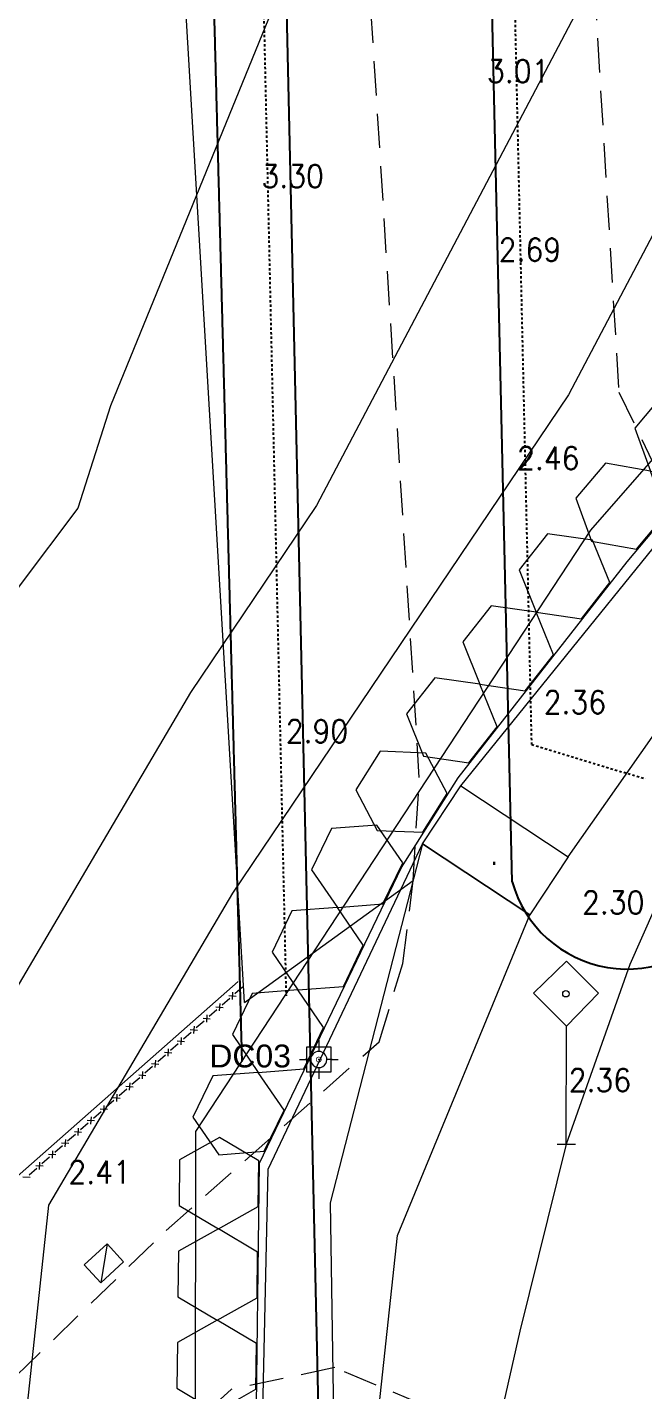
# Model space of a CAD drawing. Header units: millimetres. Extents: x 583747 to 597033, y 2304962 to 2309584.
# Drawn here: x 595540.6 to 595567.6, y 2307249.5 to 2307309.2 of the extents above; entities that cross this region are included whole.
import ezdxf
from ezdxf.enums import TextEntityAlignment as Align
from ezdxf.xclip import XClip

# ---------------------------------------------------------------- set-up
doc = ezdxf.new("R2010")
doc.units = ezdxf.units.MM
doc.header["$XCLIPFRAME"] = 0
doc.linetypes.add('DASHDOT', pattern=[1, 0.5, -0.25, 0, -0.25])
doc.linetypes.add('{Long Duong}', pattern=[2.3, 1.5, -0.8])
for name, color, linetype, lineweight in [('00_nen', 8, 'Continuous', 5), ('Code Cao do', 7, 'Continuous', 0), ('Duong RG Thua', 7, 'Continuous', 0), ('Ghi chu nha', 7, 'Continuous', 0), ('Ghi chu SH diem do cao', 7, 'Continuous', 0), ('KT-DV2', 7, 'Continuous', 15), ('KT-NEN', 7, 'Continuous', 0), ('Level 63', 7, 'Continuous', 0), ('Long Duong_ Phan Cach chat lieu rair mat', 7, 'Continuous', 0), ('Nen dc cb Hong bang', 253, 'Continuous', 60)]:
    doc.layers.add(name, color=color, linetype=linetype, lineweight=lineweight)
doc.layers.add('A-PLOT LINE', color=6, linetype='DASHDOT')
doc.layers.add('AFP-KERB-LINE', color=2, linetype='Continuous')
doc.styles.add('ghicu', font='', dxfattribs={"width": 0.8, "height": 1})
doc.styles.add('Style-.VnArial', font='')
doc.styles.add('Style-STANDARD', font='STANDARD.shx')
doc.styles.get('ghicu').set_extended_font_data('.VnArial')
doc.styles.get('Style-.VnArial').set_extended_font_data('.VnArial')

# ---------------------------------------------------------------- blocks, each defined once
blk = doc.blocks.new('nen dc cb Hong bang')
at = {"layer": '00_nen', "color": 0, "linetype": 'ByBlock', "lineweight": -2}
blk.add_line((-177.383, 38.96, -62.12), (-176.631, 39.234, -62.12), dxfattribs=at)
at = {"layer": '00_nen', "color": 0, "linetype": 'ByBlock', "lineweight": -2, "flags": 128}
for points, elevation in [([(-282.262, 196.254), (-271.633, 171.675), (-264.541, 160.46), (-256.721, 152.322), (-234.149, 143.984), (-214.434, 140.767), (-202.112, 134.575), (-198.417, 120.271), (-203.111, 106.388), (-206.164, 95.63), (-205.836, 88.52), (-206.812, 62.6), (-206.614, 57.9), (-207.846, 53.889), (-215.193, 27.632), (-217.027, 23.006), (-219.251, 17.491), (-222.992, 4.681), (-227.786, -6.403), (-234.45, -19.628)], -65.12), ([(-154.064, 165.184), (-163.334, 143.658), (-165.695, 138.872), (-171.478, 119.474), (-172.851, 114.957), (-178.296, 99.246), (-185.979, 85.939), (-188.157, 69.924), (-194.493, 44.397), (-197.37, 28.814), (-192.987, 11.128), (-197.011, -2.088), (-200.524, -10.27), (-207.7, -24.298)], -63.12), ([(-172.316, 168.868), (-176.655, 158.427), (-182.631, 145.888), (-183.763, 135.555), (-183.174, 128.005), (-184.191, 120.602), (-192.933, 94.749), (-193.308, 93.428), (-193.268, 92.555), (-193.507, 86.209), (-196.854, 61.59), (-199.23, 52.018), (-205.269, 19.31), (-205.1, 18.629), (-205.595, 17.005), (-211.318, -2.595), (-212.873, -6.189), (-224.437, -29.138)], -64.12), ([(-181.833, 8.116), (-183.403, 9.252), (-192.428, 34.048), (-185.211, 64.686), (-176.641, 86.875), (-155.445, 120.091), (-113.333, 173.792), (-99.379, 185.59)], -62.12), ([(-180.753, 9.277), (-189.329, 33.713), (-187.934, 47.992), (-186.949, 52.521), (-183.245, 63.934), (-175.585, 84.96), (-159.71, 109.548), (-147.156, 125.854), (-126.871, 153.486), (-113.109, 170.638), (-106.289, 178.537)], -62.12), ([(-186.719, 52.233), (-179.984, 71.867), (-175.239, 84.843), (-159.332, 109.42), (-155.309, 106.592)], -62.12), ([(-181.24, 50.922), (-177.353, 65.413)], -62.12), ([(-176.727, 52.74), (-177.095, 47.427), (-177.007, 39.097), (-176.11, 30.717), (-174.999, 22.062), (-173.339, 15.167)], -62.12), ([(-176.841, 9.661), (-180.591, 9.219), (-188.879, 33.595), (-187.427, 49.274), (-181.949, 47.962)], -62.12), ([(-187.427, 49.274), (-185.828, 33.134), (-176.841, 9.661)], -62.12), ([(-176.841, 9.661), (-182.579, 32.806), (-181.949, 47.962)], -62.12)]:
    blk.add_lwpolyline(points, dxfattribs=dict(at, elevation=elevation))
at = {"layer": '00_nen', "color": 0, "linetype": 'ByBlock', "lineweight": -2, "elevation": -62.12}
for points in [[(-184.927, 69.541), (-183.642, 68.009), (-181.672, 68.355), (-180.988, 70.235), (-182.273, 71.767), (-184.243, 71.42)], [(-186.296, 65.783), (-185.011, 64.25), (-183.042, 64.597), (-182.357, 66.476), (-183.642, 68.009), (-185.612, 67.662)], [(-187.557, 61.987), (-186.218, 60.501), (-184.262, 60.917), (-183.644, 62.82), (-184.983, 64.306), (-186.939, 63.889)], [(-188.792, 58.182), (-187.453, 56.696), (-185.497, 57.113), (-184.879, 59.015), (-186.218, 60.501), (-188.174, 60.085)], [(-190.026, 54.378), (-188.688, 52.892), (-186.731, 53.308), (-186.114, 55.211), (-187.453, 56.696), (-189.409, 56.28)], [(-190.972, 50.495), (-189.492, 49.15), (-187.587, 49.759), (-187.162, 51.713), (-188.642, 53.058), (-190.547, 52.449)], [(-191.592, 46.55), (-189.965, 45.386), (-188.144, 46.213), (-187.949, 48.204), (-189.576, 49.367), (-191.397, 48.54)], [(-191.981, 42.569), (-190.354, 41.405), (-188.533, 42.232), (-188.338, 44.223), (-189.965, 45.386), (-191.786, 44.559)], [(-192.37, 38.588), (-190.743, 37.424), (-188.922, 38.251), (-188.727, 40.241), (-190.354, 41.405), (-192.175, 40.578)], [(-192.759, 34.607), (-191.132, 33.443), (-189.311, 34.27), (-189.116, 36.26), (-190.743, 37.424), (-192.564, 36.597)], [(-192.004, 30.764), (-190.038, 30.394), (-188.735, 31.911), (-189.397, 33.798), (-191.363, 34.168), (-192.666, 32.651)], [(-190.679, 26.99), (-188.713, 26.62), (-187.41, 28.137), (-188.073, 30.024), (-190.038, 30.394), (-191.341, 28.877)], [(-189.354, 23.215), (-187.389, 22.845), (-186.086, 24.363), (-186.748, 26.25), (-188.713, 26.62), (-190.017, 25.102)]]:
    blk.add_lwpolyline(points, close=True, dxfattribs=at)
at = {"layer": '00_nen', "color": 0, "linetype": 'ByBlock', "lineweight": -2, "elevation": -62.12, "flags": 128}
blk.add_lwpolyline([(-181.24, 50.922), (-181.949, 47.962), (-187.427, 49.274), (-186.719, 52.233)], close=True, dxfattribs=at)
at = {"layer": '00_nen', "color": 0, "linetype": 'ByBlock', "lineweight": -2, "elevation": -62.12}
blk.add_lwpolyline([(-177.007, 39.097), (-178.772, 43.946), (-180.617, 44.806), (-179.743, 46.614), (-177.949, 45.778), (-178.772, 43.946)], dxfattribs=at)
at = {"layer": '00_nen', "color": 0, "linetype": 'ByBlock', "lineweight": -2}
blk.add_circle((-179.279, 45.268, -62.12), 0.141, dxfattribs=at)
at = {"layer": '00_nen', "color": 0, "linetype": 'ByBlock', "lineweight": -2, "style": 'ghicu', "width": 0.8}
blk.add_text('.', height=1, rotation=20, dxfattribs=at).set_placement((-184.331, 49.946, -62.12), align=Align.MIDDLE)
blk = doc.blocks.new('KV1_2')
at = {"layer": 'Ghi chu SH diem do cao', "color": 1, "linetype": 'Continuous', "lineweight": 0}
for p, q in [((0, 12.3), (0, 7.1)), ((-7.1, 0), (-11.8, 0)), ((11.8, 0), (7.1, 0)), ((0, -7.1), (0, -12.2))]:
    blk.add_line(p, q, dxfattribs=at)
for start, end in [(0, 180), (180, 0)]:
    blk.add_arc((0, 0), 7.07, start, end, dxfattribs=at)
blk.add_point((0, 0), dxfattribs=at)
blk = doc.blocks.new('*U31')
at = {"layer": 'Level 63', "linetype": 'Continuous', "lineweight": 0}
for points in [[(-5, 18), (-7, 24, 1), (6, -24), (5, -18, -1)], [(-6, 0, 1), (6, 0, 1)]]:
    blk.add_hatch(color=7, dxfattribs=at).paths.add_polyline_path(points)
at = {"layer": 'Level 63', "color": 7, "linetype": 'Continuous', "lineweight": 13}
for p, q in [((1, 166), (1, 106)), ((-167, 0), (-106, 0)), ((-106, 106), (-106, -106)), ((106, 106), (-106, 106)), ((106, -106), (106, 106)), ((106, 0), (167, 0)), ((-106, -106), (106, -106)), ((0, -106), (0, -166))]:
    blk.add_line(p, q, dxfattribs=at)
blk = doc.blocks.new('*U32')
at = {"layer": 'Level 63', "linetype": 'Continuous', "lineweight": 0, "extrusion": (0, 0, -1)}
blk.add_hatch(color=7, dxfattribs=at).paths.add_polyline_path([(5, 18), (7, 24, 1), (-6, -24), (-5, -18, -1)])
at = {"layer": 'Level 63', "color": 7, "linetype": 'Continuous', "lineweight": 13}
blk.add_blockref('*U31', (0, 0), dxfattribs=at)
blk = doc.blocks.new('wwww1')
at = {"layer": 'Duong RG Thua', "color": 250, "lineweight": 0}
for p, q in [((595549.926, 2307266.543), (595547.212, 2307312.644)), ((595549.926, 2307266.543), (595557.313, 2307271.876)), ((595538.057, 2307257.246), (595549.657, 2307267.46)), ((595542.918, 2307255.063), (595543.918, 2307255.982)), ((595543.918, 2307255.982), (595543.642, 2307254.275)), ((595544.642, 2307255.194), (595543.918, 2307255.982)), ((595543.642, 2307254.275), (595542.918, 2307255.063)), ((595543.642, 2307254.275), (595544.642, 2307255.194))]:
    blk.add_line(p, q, dxfattribs=at)
at = {"layer": 'Duong RG Thua', "color": 250, "linetype": 'Continuous', "lineweight": 0}
for p, q in [((595549.513, 2307266.934), (595549.851, 2307267.231)), ((595548.95, 2307266.438), (595549.288, 2307266.735)), ((595549.243, 2307266.846), (595549.561, 2307266.826)), ((595549.412, 2307266.995), (595549.392, 2307266.677)), ((595548.286, 2307266.004), (595548.266, 2307265.686)), ((595548.387, 2307265.942), (595548.725, 2307266.24)), ((595548.68, 2307266.351), (595548.998, 2307266.33)), ((595548.849, 2307266.499), (595548.829, 2307266.182)), ((595547.724, 2307265.508), (595547.703, 2307265.19)), ((595547.824, 2307265.447), (595548.162, 2307265.744)), ((595548.117, 2307265.855), (595548.435, 2307265.835)), ((595546.991, 2307264.864), (595547.309, 2307264.843)), ((595547.161, 2307265.012), (595547.14, 2307264.695)), ((595547.262, 2307264.951), (595547.599, 2307265.249)), ((595547.554, 2307265.36), (595547.872, 2307265.339)), ((595546.136, 2307263.96), (595546.473, 2307264.257)), ((595546.429, 2307264.368), (595546.746, 2307264.348)), ((595546.598, 2307264.517), (595546.577, 2307264.199)), ((595546.699, 2307264.456), (595547.036, 2307264.753)), ((595545.573, 2307263.464), (595545.911, 2307263.762)), ((595545.866, 2307263.873), (595546.183, 2307263.852)), ((595546.035, 2307264.021), (595546.014, 2307263.704)), ((595544.909, 2307263.03), (595544.888, 2307262.712)), ((595545.01, 2307262.969), (595545.348, 2307263.266)), ((595545.303, 2307263.377), (595545.62, 2307263.356)), ((595545.472, 2307263.526), (595545.451, 2307263.208)), ((595544.346, 2307262.534), (595544.325, 2307262.217)), ((595544.447, 2307262.473), (595544.785, 2307262.77)), ((595544.74, 2307262.881), (595545.058, 2307262.861)), ((595543.614, 2307261.89), (595543.932, 2307261.87)), ((595543.783, 2307262.039), (595543.763, 2307261.721)), ((595543.884, 2307261.977), (595544.222, 2307262.275)), ((595544.177, 2307262.386), (595544.495, 2307262.365)), ((595542.758, 2307260.986), (595543.096, 2307261.284)), ((595543.051, 2307261.395), (595543.369, 2307261.374)), ((595543.22, 2307261.543), (595543.2, 2307261.225)), ((595543.321, 2307261.482), (595543.659, 2307261.779)), ((595542.195, 2307260.491), (595542.533, 2307260.788)), ((595542.488, 2307260.899), (595542.806, 2307260.878)), ((595542.657, 2307261.048), (595542.637, 2307260.73)), ((595541.532, 2307260.056), (595541.511, 2307259.739)), ((595541.632, 2307259.995), (595541.97, 2307260.292)), ((595541.925, 2307260.403), (595542.243, 2307260.383)), ((595542.095, 2307260.552), (595542.074, 2307260.234)), ((595540.969, 2307259.561), (595540.948, 2307259.243)), ((595541.07, 2307259.499), (595541.407, 2307259.797)), ((595541.362, 2307259.908), (595541.68, 2307259.887)), ((595540.237, 2307258.917), (595540.554, 2307258.896)), ((595540.507, 2307259.004), (595540.844, 2307259.301)), ((595540.8, 2307259.412), (595541.117, 2307259.391))]:
    blk.add_line(p, q, dxfattribs=at)
at = {"layer": 'Long Duong_ Phan Cach chat lieu rair mat', "color": 250, "linetype": '{Long Duong}', "lineweight": 0}
for p, q in [((595563.297, 2307343.162), (595566.309, 2307293.248)), ((595557.581, 2307276.386), (595553.428, 2307342.422)), ((595566.309, 2307293.248), (595567.773, 2307290.232)), ((595557.313, 2307271.876), (595557.581, 2307276.386)), ((595556.861, 2307268.253), (595557.313, 2307271.876)), ((595555.82, 2307264.822), (595556.861, 2307268.253)), ((595546.506, 2307256.569), (595555.82, 2307264.822)), ((595526.7, 2307237.385), (595546.506, 2307256.569)), ((595553.882, 2307250.569), (595549.35, 2307249.618)), ((595557.815, 2307248.915), (595553.882, 2307250.569)), ((595549.35, 2307249.618), (595538.985, 2307240.154))]:
    blk.add_line(p, q, dxfattribs=at)
at = {"layer": 'Ghi chu SH diem do cao', "color": 250, "linetype": 'Continuous', "lineweight": 0, "xscale": 0.05, "yscale": 0.05, "zscale": 0.05, "rotation": 359.9972999999998}
blk.add_blockref('KV1_2', (595553.182, 2307264.047), dxfattribs=at)
at = {"layer": 'Level 63', "color": 250, "linetype": 'Continuous', "lineweight": 13, "ltscale": 0.01, "xscale": 0.0050890997707656, "yscale": 0.0050890997707656, "zscale": 0.0050890997707656}
blk.add_blockref('*U32', (595553.183, 2307264.046), dxfattribs=at)
at = {"layer": 'Code Cao do', "color": 250, "linetype": 'Continuous', "lineweight": 0, "style": 'Style-STANDARD'}
for s, p in [('3.01', (595560.542, 2307307.288)), ('3.30', (595550.673, 2307302.695)), ('2.69', (595561.055, 2307299.475)), ('2.46', (595561.858, 2307290.356)), ('2.36', (595563.022, 2307279.676)), ('2.90', (595551.737, 2307278.41)), ('2.30', (595564.7, 2307270.92)), ('2.36', (595564.117, 2307263.143)), ('2.41', (595542.228, 2307259.123))]:
    blk.add_text(s, height=1, rotation=359.9973, dxfattribs=at).set_placement(p, align=Align.MIDDLE_LEFT)
at = {"layer": 'Ghi chu nha', "color": 250, "linetype": 'Continuous', "lineweight": 0, "style": 'Style-.VnArial'}
blk.add_text('DC03', height=1, rotation=359.9973, dxfattribs=at).set_placement((595550.179, 2307264.203), align=Align.MIDDLE_CENTER)
blk = doc.blocks.new('PLOT')
at = {"layer": 'A-PLOT LINE', "color": 251}
for p, q in [((3335796, 1442630), (3432329, 1197796)), ((3439513, 1215156), (3351591, 1440658)), ((3341317, 1436726), (3433167, 1201153)), ((3370824, 1353790), (3432329, 1197796)), ((3439513, 1215156), (3444706, 1215451))]:
    blk.add_line(p, q, dxfattribs=at)
blk = doc.blocks.new('DV')
at = {"layer": 'AFP-KERB-LINE'}
for p, q in [((480975, 567600), (491543, 102123)), ((480975, 567600), (491543, 102123)), ((480975, 567600), (491543, 102126)), ((499706, 139092), (493574, 409176))]:
    blk.add_line(p, q, dxfattribs=at)
at = {"layer": 'AFP-KERB-LINE', "elevation": 0}
blk.add_lwpolyline([(499706, 139092, 0.637982), (509058, 137546, -50.015343)], format="xyb", dxfattribs=at)
ref = blk.add_blockref('PLOT', (-3147123, 179596, 0), dxfattribs=dict(rotation=340.0000000045929))
XClip(ref).set_block_clipping_path([(3437700.5976729654, 868981.9081885163), (3912891.8375199828, 1041937.3750337446), (3715693.8178756535, 1583734.481302836), (3240502.5780286361, 1410779.0144576086)])

msp = doc.modelspace()

# ---------------------------------------------------------------- block references
at = {"layer": 'KT-NEN', "color": 7, "lineweight": 0}
msp.add_blockref('wwww1', (0.167, -0.045, -0.002), dxfattribs=at)

# ---------------------------------------------------------------- next in the draw order: block references
at = {"layer": 'KT-DV2', "xscale": 0.001, "yscale": 0.001, "zscale": 0.001}
msp.add_blockref('DV', (595062.1, 2307132.692), dxfattribs=at)
at = {"layer": 'Nen dc cb Hong bang', "color": 250, "lineweight": 5, "transparency": 33554559}
ref = msp.add_blockref('nen dc cb Hong bang', (595717.055, 2307162.892, 62.118), dxfattribs=dict(at, rotation=339.9497468043105))
XClip(ref).set_block_clipping_path([(-171.5836683674, -106.1731453789), (63.3196331146, -20.4419376096), (-26.8690377667, 226.674801995), (-261.7723392487, 140.9435942257)])

doc.saveas('drawing.dxf')
